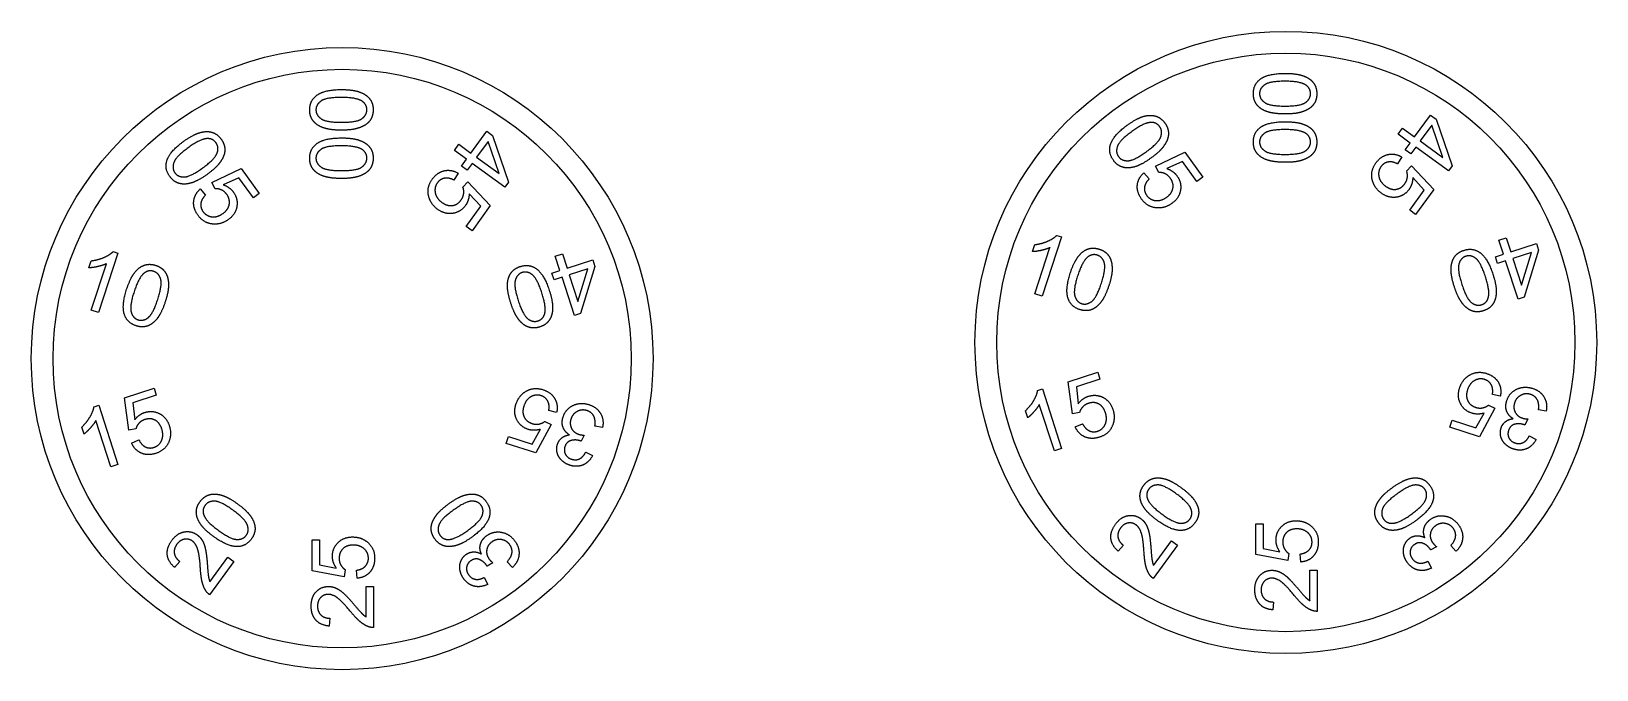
# Model space of a CAD drawing. Header units: millimetres. Extents: x -10 to 40.4, y -40.8 to 10.
# Drawn here: x -10 to 40.4, y -40.8 to -20.2 of the extents above; entities that cross this region are included whole.
import ezdxf

# ---------------------------------------------------------------- set-up
doc = ezdxf.new("R2010")
doc.units = ezdxf.units.MM
doc.header["$MEASUREMENT"] = 0

msp = doc.modelspace()

# ---------------------------------------------------------------- linework, layer by layer
for p, q in [((34.496, -23.63), (35.006, -22.928)), ((35.006, -22.928), (35.188, -23.061)), ((35.188, -23.061), (35.7, -24.561)), ((4.142, -24.151), (4.652, -23.449)), ((4.652, -23.449), (4.835, -23.581)), ((4.835, -23.581), (5.347, -25.082)), ((33.965, -23.548), (34.109, -23.349)), ((34.352, -23.829), (33.965, -23.548)), ((34.109, -23.349), (34.496, -23.63)), ((35.046, -23.256), (34.678, -23.763)), ((35.408, -24.293), (35.046, -23.256)), ((3.611, -24.068), (3.755, -23.87)), ((3.998, -24.35), (3.611, -24.068)), ((3.755, -23.87), (4.142, -24.151)), ((4.693, -23.777), (4.325, -24.283)), ((5.054, -24.813), (4.693, -23.777)), ((26.157, -24.572), (27.101, -24.125)), ((27.101, -24.125), (27.686, -24.93)), ((34.193, -24.048), (34.352, -23.829)), ((34.375, -24.18), (34.193, -24.048)), ((34.534, -23.961), (34.375, -24.18)), ((35.583, -24.723), (34.534, -23.961)), ((34.678, -23.763), (35.408, -24.293)), ((-4.197, -25.093), (-3.252, -24.646)), ((-3.252, -24.646), (-2.668, -25.45)), ((3.839, -24.568), (3.998, -24.35)), ((4.021, -24.7), (3.839, -24.568)), ((4.18, -24.482), (4.021, -24.7)), ((5.229, -25.244), (4.18, -24.482)), ((4.325, -24.283), (5.054, -24.813)), ((26.268, -24.776), (26.157, -24.572)), ((27.027, -24.422), (26.529, -24.651)), ((27.496, -25.068), (27.027, -24.422)), ((34.082, -24.277), (33.948, -24.499)), ((34.238, -24.729), (34.397, -24.56)), ((34.397, -24.56), (35.115, -25.321)), ((35.7, -24.561), (35.583, -24.723)), ((-4.086, -25.297), (-4.197, -25.093)), ((-3.327, -24.943), (-3.825, -25.171)), ((-2.858, -25.588), (-3.327, -24.943)), ((3.728, -24.798), (3.594, -25.019)), ((3.884, -25.25), (4.044, -25.081)), ((4.044, -25.081), (4.761, -25.841)), ((5.347, -25.082), (5.229, -25.244)), ((25.79, -24.785), (25.959, -24.981)), ((27.686, -24.93), (27.496, -25.068)), ((34.809, -25.342), (34.438, -24.939)), ((-4.564, -25.305), (-4.395, -25.501)), ((-2.668, -25.45), (-2.858, -25.588)), ((4.456, -25.862), (4.084, -25.459)), ((34.34, -25.987), (34.809, -25.342)), ((35.115, -25.321), (34.53, -26.125)), ((3.986, -26.508), (4.456, -25.862)), ((4.761, -25.841), (4.176, -26.646)), ((34.53, -26.125), (34.34, -25.987)), ((4.176, -26.646), (3.986, -26.508)), ((22.209, -27.32), (22.282, -27.094)), ((22.284, -28.679), (22.767, -27.19)), ((23.138, -26.845), (22.517, -28.754)), ((22.987, -26.796), (23.138, -26.845)), ((37.207, -26.948), (37.441, -26.872)), ((37.355, -27.403), (37.207, -26.948)), ((37.441, -26.872), (37.589, -27.327)), ((37.589, -27.327), (38.414, -27.059)), ((38.414, -27.059), (38.483, -27.273)), ((-8.145, -27.841), (-8.072, -27.615)), ((-7.216, -27.365), (-7.836, -29.275)), ((-7.366, -27.316), (-7.216, -27.365)), ((6.853, -27.468), (7.087, -27.392)), ((7.001, -27.924), (6.853, -27.468)), ((7.087, -27.392), (7.235, -27.848)), ((7.235, -27.848), (8.06, -27.58)), ((8.06, -27.58), (8.13, -27.794)), ((37.098, -27.486), (37.355, -27.403)), ((37.168, -27.701), (37.098, -27.486)), ((37.425, -27.617), (37.168, -27.701)), ((37.825, -28.85), (37.425, -27.617)), ((38.254, -27.348), (37.658, -27.541)), ((37.658, -27.541), (37.937, -28.399)), ((37.937, -28.399), (38.254, -27.348)), ((38.483, -27.273), (38.016, -28.788)), ((-8.07, -29.199), (-7.586, -27.711)), ((6.745, -28.007), (7.001, -27.924)), ((6.814, -28.221), (6.745, -28.007)), ((7.071, -28.138), (6.814, -28.221)), ((7.471, -29.37), (7.071, -28.138)), ((7.9, -27.868), (7.305, -28.062)), ((7.305, -28.062), (7.583, -28.919)), ((7.583, -28.919), (7.9, -27.868)), ((8.13, -27.794), (7.662, -29.308)), ((22.517, -28.754), (22.284, -28.679)), ((-7.836, -29.275), (-8.07, -29.199)), ((38.016, -28.788), (37.825, -28.85)), ((7.662, -29.308), (7.471, -29.37)), ((23.357, -31.5), (24.302, -31.193)), ((24.302, -31.193), (24.375, -31.416)), ((-6.997, -32.021), (-6.051, -31.713)), ((-6.051, -31.713), (-5.979, -31.936)), ((23.49, -32.537), (23.357, -31.5)), ((24.375, -31.416), (23.616, -31.662)), ((23.616, -31.662), (23.679, -32.207)), ((-6.864, -33.058), (-6.997, -32.021)), ((-5.979, -31.936), (-6.738, -32.183)), ((-6.738, -32.183), (-6.674, -32.728)), ((22.371, -31.783), (22.522, -31.734)), ((22.522, -31.734), (23.142, -33.644)), ((37.252, -31.967), (37, -31.908)), ((-7.983, -32.304), (-7.832, -32.255)), ((-7.832, -32.255), (-7.212, -34.165)), ((6.899, -32.487), (6.647, -32.428)), ((22.05, -32.665), (21.976, -32.439)), ((22.909, -33.72), (22.425, -32.232)), ((23.718, -32.494), (23.49, -32.537)), ((36.465, -32.987), (36.733, -32.51)), ((37.081, -32.354), (36.579, -33.271)), ((36.871, -32.254), (37.081, -32.354)), ((38.138, -32.699), (38.045, -32.896)), ((38.728, -32.45), (38.484, -32.406)), ((-8.304, -33.186), (-8.378, -32.96)), ((-7.445, -34.24), (-7.929, -32.752)), ((-6.635, -33.015), (-6.864, -33.058)), ((6.111, -33.508), (6.379, -33.03)), ((6.727, -32.875), (6.225, -33.792)), ((6.517, -32.775), (6.727, -32.875)), ((7.784, -33.22), (7.691, -33.416)), ((8.374, -32.971), (8.13, -32.926)), ((23.578, -32.951), (23.817, -32.851)), ((35.633, -32.964), (35.706, -32.741)), ((36.579, -33.271), (35.633, -32.964)), ((35.706, -32.741), (36.465, -32.987)), ((-6.775, -33.472), (-6.537, -33.371)), ((5.279, -33.485), (5.352, -33.261)), ((6.225, -33.792), (5.279, -33.485)), ((5.352, -33.261), (6.111, -33.508)), ((23.142, -33.644), (22.909, -33.72)), ((38.187, -33.24), (38.407, -33.358)), ((-7.212, -34.165), (-7.445, -34.24)), ((7.833, -33.761), (8.053, -33.878)), ((29.392, -37.06), (29.392, -36.066)), ((29.392, -36.066), (29.627, -36.066)), ((29.627, -36.066), (29.627, -36.864)), ((-0.962, -37.581), (-0.962, -36.586)), ((-0.962, -36.586), (-0.727, -36.586)), ((-0.727, -36.586), (-0.727, -37.384)), ((26.867, -36.756), (26.09, -37.826)), ((26.1, -37.411), (26.676, -36.618)), ((26.676, -36.618), (26.867, -36.756)), ((-4.254, -37.932), (-3.677, -37.138)), ((-3.677, -37.138), (-3.486, -37.277)), ((25.13, -36.759), (24.961, -36.948)), ((30.419, -37.254), (29.392, -37.06)), ((29.627, -36.864), (30.164, -36.971)), ((30.449, -37.023), (30.419, -37.254)), ((30.841, -37.297), (30.819, -37.04)), ((35.204, -36.804), (35.014, -36.909)), ((35.828, -36.95), (35.657, -36.77)), ((-5.224, -37.28), (-5.393, -37.469)), ((-3.486, -37.277), (-4.263, -38.347)), ((0.066, -37.774), (-0.962, -37.581)), ((-0.727, -37.384), (-0.189, -37.492)), ((0.096, -37.544), (0.066, -37.774)), ((0.487, -37.818), (0.465, -37.56)), ((4.85, -37.325), (4.66, -37.429)), ((5.474, -37.47), (5.303, -37.291)), ((31.129, -37.561), (31.365, -37.561)), ((31.129, -38.542), (31.129, -37.561)), ((31.365, -37.561), (31.365, -38.883)), ((34.926, -37.271), (35.035, -37.495)), ((0.775, -38.081), (1.011, -38.081)), ((0.775, -39.062), (0.775, -38.081)), ((1.011, -38.081), (1.011, -39.403)), ((4.572, -37.792), (4.681, -38.016)), ((29.961, -38.584), (29.935, -38.836)), ((-0.393, -39.105), (-0.419, -39.357))]:
    msp.add_line(p, q)
for centre, radius in [((30.354, -30.238), 10), ((0, -30.758), 10), ((30.354, -30.238), 9.299), ((0, -30.758), 9.299)]:
    msp.add_circle(centre, radius)
for points in [[(29.516, -21.787), (29.766, -21.59), (30.329, -21.59)], [(30.329, -21.59), (30.684, -21.59), (30.9, -21.663)], [(-0.838, -22.308), (-0.588, -22.11), (-0.025, -22.11)], [(-0.025, -22.11), (0.33, -22.11), (0.546, -22.183)], [(29.309, -22.242), (29.309, -21.953), (29.516, -21.787)], [(29.673, -21.957), (29.51, -22.073), (29.51, -22.242)], [(30.329, -21.842), (29.836, -21.842), (29.673, -21.957)], [(31.004, -21.969), (30.821, -21.842), (30.329, -21.842)], [(30.9, -21.663), (31.116, -21.736), (31.233, -21.88)], [(31.148, -22.239), (31.148, -22.07), (31.004, -21.969)], [(31.233, -21.88), (31.351, -22.023), (31.351, -22.242)], [(-1.045, -22.762), (-1.045, -22.473), (-0.838, -22.308)], [(-0.68, -22.478), (-0.843, -22.593), (-0.843, -22.762)], [(-0.025, -22.363), (-0.517, -22.363), (-0.68, -22.478)], [(0.651, -22.49), (0.468, -22.363), (-0.025, -22.363)], [(0.546, -22.183), (0.762, -22.256), (0.88, -22.4)], [(0.794, -22.76), (0.794, -22.591), (0.651, -22.49)], [(0.88, -22.4), (0.997, -22.544), (0.997, -22.762)], [(29.427, -22.605), (29.309, -22.461), (29.309, -22.242)], [(29.761, -22.822), (29.545, -22.749), (29.427, -22.605)], [(29.51, -22.242), (29.51, -22.411), (29.674, -22.526)], [(29.674, -22.526), (29.838, -22.641), (30.329, -22.641)], [(30.329, -22.641), (30.823, -22.641), (30.985, -22.526)], [(30.985, -22.526), (31.148, -22.411), (31.148, -22.239)], [(31.286, -22.524), (31.221, -22.646), (31.099, -22.725)], [(31.351, -22.242), (31.351, -22.403), (31.286, -22.524)], [(-0.927, -23.126), (-1.045, -22.982), (-1.045, -22.762)], [(-0.593, -23.342), (-0.809, -23.27), (-0.927, -23.126)], [(-0.843, -22.762), (-0.843, -22.932), (-0.68, -23.047)], [(-0.68, -23.047), (-0.516, -23.162), (-0.025, -23.162)], [(-0.025, -23.162), (0.469, -23.162), (0.631, -23.047)], [(0.631, -23.047), (0.794, -22.932), (0.794, -22.76)], [(0.932, -23.045), (0.867, -23.166), (0.745, -23.245)], [(0.997, -22.762), (0.997, -22.923), (0.932, -23.045)], [(25.251, -23.256), (25.538, -23.047), (25.755, -22.979)], [(25.755, -22.979), (25.973, -22.911), (26.153, -22.959)], [(26.153, -22.959), (26.332, -23.006), (26.461, -23.183)], [(29.516, -23.341), (29.766, -23.144), (30.329, -23.144)], [(30.329, -22.894), (29.977, -22.894), (29.761, -22.822)], [(30.802, -22.849), (30.626, -22.894), (30.329, -22.894)], [(30.329, -23.144), (30.684, -23.144), (30.9, -23.217)], [(31.099, -22.725), (30.977, -22.804), (30.802, -22.849)], [(-5.103, -23.776), (-4.816, -23.568), (-4.598, -23.5)], [(-4.598, -23.5), (-4.381, -23.432), (-4.201, -23.479)], [(-4.201, -23.479), (-4.021, -23.527), (-3.893, -23.703)], [(-0.838, -23.862), (-0.588, -23.664), (-0.025, -23.664)], [(-0.025, -23.415), (-0.377, -23.415), (-0.593, -23.342)], [(0.448, -23.369), (0.273, -23.415), (-0.025, -23.415)], [(-0.025, -23.664), (0.33, -23.664), (0.546, -23.737)], [(0.745, -23.245), (0.623, -23.324), (0.448, -23.369)], [(24.709, -23.894), (24.795, -23.587), (25.251, -23.256)], [(25.399, -23.46), (25.001, -23.749), (24.936, -23.939)], [(26.02, -23.166), (25.797, -23.171), (25.399, -23.46)], [(25.869, -24.107), (26.268, -23.816), (26.332, -23.628)], [(26.295, -23.3), (26.195, -23.163), (26.02, -23.166)], [(26.332, -23.628), (26.396, -23.439), (26.295, -23.3)], [(26.461, -23.183), (26.555, -23.313), (26.574, -23.449)], [(26.574, -23.449), (26.593, -23.586), (26.541, -23.721)], [(29.309, -23.796), (29.309, -23.506), (29.516, -23.341)], [(29.673, -23.511), (29.51, -23.626), (29.51, -23.796)], [(30.329, -23.396), (29.836, -23.396), (29.673, -23.511)], [(31.004, -23.523), (30.821, -23.396), (30.329, -23.396)], [(30.9, -23.217), (31.116, -23.29), (31.233, -23.433)], [(31.148, -23.793), (31.148, -23.624), (31.004, -23.523)], [(31.233, -23.433), (31.351, -23.577), (31.351, -23.796)], [(-5.645, -24.414), (-5.559, -24.108), (-5.103, -23.776)], [(-4.955, -23.981), (-5.353, -24.27), (-5.417, -24.459)], [(-4.334, -23.686), (-4.556, -23.691), (-4.955, -23.981)], [(-4.485, -24.627), (-4.085, -24.337), (-4.022, -24.148)], [(-4.059, -23.821), (-4.159, -23.684), (-4.334, -23.686)], [(-4.022, -24.148), (-3.958, -23.96), (-4.059, -23.821)], [(-3.893, -23.703), (-3.799, -23.834), (-3.78, -23.97)], [(-3.78, -23.97), (-3.761, -24.106), (-3.813, -24.242)], [(-1.045, -24.316), (-1.045, -24.027), (-0.838, -23.862)], [(-0.68, -24.032), (-0.843, -24.147), (-0.843, -24.316)], [(-0.025, -23.917), (-0.517, -23.917), (-0.68, -24.032)], [(0.651, -24.043), (0.468, -23.917), (-0.025, -23.917)], [(0.546, -23.737), (0.762, -23.81), (0.88, -23.954)], [(0.794, -24.314), (0.794, -24.144), (0.651, -24.043)], [(0.88, -23.954), (0.997, -24.098), (0.997, -24.316)], [(24.808, -24.383), (24.638, -24.149), (24.709, -23.894)], [(24.936, -23.939), (24.872, -24.128), (24.972, -24.265)], [(25.271, -24.398), (25.472, -24.395), (25.869, -24.107)], [(26.373, -23.997), (26.258, -24.136), (26.017, -24.311)], [(26.541, -23.721), (26.489, -23.857), (26.373, -23.997)], [(29.427, -24.159), (29.309, -24.015), (29.309, -23.796)], [(29.761, -24.375), (29.545, -24.303), (29.427, -24.159)], [(29.51, -23.796), (29.51, -23.965), (29.674, -24.08)], [(29.674, -24.08), (29.838, -24.195), (30.329, -24.195)], [(30.329, -24.195), (30.823, -24.195), (30.985, -24.08)], [(30.985, -24.08), (31.148, -23.965), (31.148, -23.793)], [(31.286, -24.078), (31.221, -24.199), (31.099, -24.279)], [(31.351, -23.796), (31.351, -23.957), (31.286, -24.078)], [(-5.545, -24.904), (-5.715, -24.67), (-5.645, -24.414)], [(-5.417, -24.459), (-5.481, -24.648), (-5.382, -24.785)], [(-5.082, -24.919), (-4.882, -24.916), (-4.485, -24.627)], [(-3.981, -24.517), (-4.096, -24.657), (-4.337, -24.832)], [(-3.813, -24.242), (-3.865, -24.378), (-3.981, -24.517)], [(-0.927, -24.68), (-1.045, -24.536), (-1.045, -24.316)], [(-0.843, -24.316), (-0.843, -24.485), (-0.68, -24.601)], [(-0.68, -24.601), (-0.516, -24.716), (-0.025, -24.716)], [(-0.025, -24.716), (0.469, -24.716), (0.631, -24.601)], [(0.631, -24.601), (0.794, -24.485), (0.794, -24.314)], [(0.932, -24.599), (0.867, -24.72), (0.745, -24.799)], [(0.997, -24.316), (0.997, -24.477), (0.932, -24.599)], [(25.118, -24.608), (24.937, -24.561), (24.808, -24.383)], [(24.972, -24.265), (25.071, -24.401), (25.271, -24.398)], [(25.515, -24.586), (25.298, -24.655), (25.118, -24.608)], [(26.017, -24.311), (25.732, -24.518), (25.515, -24.586)], [(26.529, -24.651), (26.736, -24.723), (26.853, -24.883)], [(30.329, -24.448), (29.977, -24.448), (29.761, -24.375)], [(30.802, -24.403), (30.626, -24.448), (30.329, -24.448)], [(31.099, -24.279), (30.977, -24.358), (30.802, -24.403)], [(33.141, -25.037), (33.057, -24.738), (33.253, -24.469)], [(33.253, -24.469), (33.413, -24.248), (33.638, -24.198)], [(33.416, -24.588), (33.312, -24.731), (33.348, -24.909)], [(33.641, -24.44), (33.503, -24.468), (33.416, -24.588)], [(33.638, -24.198), (33.863, -24.149), (34.082, -24.277)], [(33.948, -24.499), (33.779, -24.411), (33.641, -24.44)], [(-5.236, -25.129), (-5.416, -25.082), (-5.545, -24.904)], [(-5.382, -24.785), (-5.283, -24.922), (-5.082, -24.919)], [(-4.839, -25.107), (-5.056, -25.176), (-5.236, -25.129)], [(-4.337, -24.832), (-4.621, -25.038), (-4.839, -25.107)], [(-3.825, -25.171), (-3.617, -25.243), (-3.501, -25.403)], [(-0.593, -24.896), (-0.809, -24.824), (-0.927, -24.68)], [(-0.025, -24.968), (-0.377, -24.968), (-0.593, -24.896)], [(0.448, -24.923), (0.273, -24.968), (-0.025, -24.968)], [(0.745, -24.799), (0.623, -24.878), (0.448, -24.923)], [(2.787, -25.557), (2.703, -25.259), (2.899, -24.99)], [(2.899, -24.99), (3.06, -24.769), (3.285, -24.719)], [(3.062, -25.108), (2.958, -25.252), (2.994, -25.43)], [(3.287, -24.96), (3.149, -24.989), (3.062, -25.108)], [(3.285, -24.719), (3.51, -24.669), (3.728, -24.798)], [(3.594, -25.019), (3.425, -24.932), (3.287, -24.96)], [(25.578, -25.182), (25.6, -24.953), (25.79, -24.785)], [(25.959, -24.981), (25.824, -25.114), (25.808, -25.255)], [(26.469, -24.816), (26.369, -24.77), (26.268, -24.776)], [(26.639, -24.957), (26.569, -24.861), (26.469, -24.816)], [(26.722, -25.279), (26.751, -25.112), (26.639, -24.957)], [(26.853, -24.883), (27.007, -25.095), (26.966, -25.347)], [(33.427, -25.441), (33.208, -25.281), (33.141, -25.037)], [(33.348, -24.909), (33.384, -25.087), (33.563, -25.217)], [(33.9, -25.316), (34.068, -25.292), (34.18, -25.138)], [(34.18, -25.138), (34.25, -25.042), (34.263, -24.933)], [(34.263, -24.933), (34.275, -24.824), (34.238, -24.729)], [(34.438, -24.939), (34.433, -25.158), (34.317, -25.318)], [(-4.776, -25.703), (-4.754, -25.474), (-4.564, -25.305)], [(-4.395, -25.501), (-4.53, -25.635), (-4.546, -25.775)], [(-3.885, -25.336), (-3.984, -25.291), (-4.086, -25.297)], [(-3.715, -25.478), (-3.785, -25.382), (-3.885, -25.336)], [(-3.632, -25.799), (-3.603, -25.632), (-3.715, -25.478)], [(-3.501, -25.403), (-3.347, -25.615), (-3.388, -25.868)], [(3.074, -25.961), (2.854, -25.802), (2.787, -25.557)], [(2.994, -25.43), (3.03, -25.608), (3.209, -25.738)], [(3.547, -25.837), (3.714, -25.813), (3.826, -25.658)], [(3.826, -25.658), (3.896, -25.562), (3.909, -25.453)], [(3.909, -25.453), (3.921, -25.344), (3.884, -25.25)], [(4.084, -25.459), (4.08, -25.679), (3.963, -25.839)], [(25.716, -25.633), (25.556, -25.412), (25.578, -25.182)], [(26.221, -25.915), (25.912, -25.902), (25.716, -25.633)], [(25.808, -25.255), (25.793, -25.395), (25.879, -25.514)], [(25.879, -25.514), (25.984, -25.657), (26.164, -25.678)], [(26.164, -25.678), (26.344, -25.699), (26.523, -25.569)], [(26.523, -25.569), (26.693, -25.445), (26.722, -25.279)], [(26.966, -25.347), (26.925, -25.599), (26.694, -25.767)], [(33.911, -25.569), (33.658, -25.608), (33.427, -25.441)], [(33.563, -25.217), (33.733, -25.34), (33.9, -25.316)], [(34.317, -25.318), (34.163, -25.53), (33.911, -25.569)], [(-4.638, -26.153), (-4.798, -25.932), (-4.776, -25.703)], [(-4.132, -26.435), (-4.442, -26.423), (-4.638, -26.153)], [(-4.546, -25.775), (-4.561, -25.915), (-4.474, -26.035)], [(-4.474, -26.035), (-4.37, -26.178), (-4.19, -26.199)], [(-4.19, -26.199), (-4.009, -26.22), (-3.831, -26.09)], [(-3.831, -26.09), (-3.661, -25.966), (-3.632, -25.799)], [(-3.388, -25.868), (-3.429, -26.12), (-3.66, -26.288)], [(3.557, -26.09), (3.304, -26.129), (3.074, -25.961)], [(3.209, -25.738), (3.379, -25.861), (3.547, -25.837)], [(3.963, -25.839), (3.809, -26.051), (3.557, -26.09)], [(26.694, -25.767), (26.474, -25.927), (26.221, -25.915)], [(-3.66, -26.288), (-3.879, -26.447), (-4.132, -26.435)], [(22.282, -27.094), (22.508, -27.066), (22.697, -26.983)], [(22.767, -27.19), (22.657, -27.243), (22.494, -27.279)], [(22.697, -26.983), (22.886, -26.899), (22.987, -26.796)], [(-8.072, -27.615), (-7.846, -27.587), (-7.657, -27.503)], [(-7.657, -27.503), (-7.467, -27.42), (-7.366, -27.316)], [(22.494, -27.279), (22.331, -27.315), (22.209, -27.32)], [(23.42, -28.011), (23.53, -27.673), (23.666, -27.49)], [(23.99, -27.486), (23.812, -27.62), (23.66, -28.089)], [(23.666, -27.49), (23.802, -27.307), (23.975, -27.24)], [(23.975, -27.24), (24.149, -27.173), (24.356, -27.24)], [(24.291, -27.433), (24.13, -27.381), (23.99, -27.486)], [(24.514, -27.676), (24.454, -27.486), (24.291, -27.433)], [(24.356, -27.24), (24.509, -27.29), (24.605, -27.389)], [(24.421, -28.336), (24.573, -27.866), (24.514, -27.676)], [(24.605, -27.389), (24.7, -27.488), (24.738, -27.629)], [(24.738, -27.629), (24.775, -27.77), (24.764, -27.95)], [(35.669, -27.887), (35.671, -27.659), (35.772, -27.502)], [(35.772, -27.502), (35.872, -27.346), (36.081, -27.278)], [(36.143, -27.47), (35.982, -27.522), (35.923, -27.713)], [(36.081, -27.278), (36.356, -27.188), (36.577, -27.335)], [(36.464, -27.537), (36.304, -27.417), (36.143, -27.47)], [(36.776, -28.125), (36.624, -27.656), (36.464, -27.537)], [(36.577, -27.335), (36.842, -27.511), (37.016, -28.047)], [(-7.86, -27.8), (-8.023, -27.836), (-8.145, -27.841)], [(-7.586, -27.711), (-7.697, -27.764), (-7.86, -27.8)], [(-6.934, -28.531), (-6.824, -28.194), (-6.688, -28.011)], [(-6.364, -28.006), (-6.541, -28.141), (-6.693, -28.609)], [(-6.688, -28.011), (-6.551, -27.828), (-6.378, -27.761)], [(-6.378, -27.761), (-6.205, -27.694), (-5.998, -27.761)], [(-6.063, -27.954), (-6.224, -27.901), (-6.364, -28.006)], [(-5.84, -28.197), (-5.899, -28.007), (-6.063, -27.954)], [(-5.998, -27.761), (-5.844, -27.811), (-5.749, -27.91)], [(-5.933, -28.856), (-5.781, -28.387), (-5.84, -28.197)], [(-5.749, -27.91), (-5.654, -28.009), (-5.616, -28.15)], [(-5.616, -28.15), (-5.578, -28.29), (-5.59, -28.471)], [(5.315, -28.408), (5.317, -28.18), (5.418, -28.023)], [(5.418, -28.023), (5.518, -27.866), (5.727, -27.798)], [(5.789, -27.99), (5.629, -28.043), (5.57, -28.234)], [(5.727, -27.798), (6.002, -27.709), (6.223, -27.855)], [(6.11, -28.058), (5.95, -27.938), (5.789, -27.99)], [(6.423, -28.645), (6.27, -28.177), (6.11, -28.058)], [(6.223, -27.855), (6.488, -28.031), (6.663, -28.567)], [(23.357, -28.845), (23.246, -28.547), (23.42, -28.011)], [(23.66, -28.089), (23.508, -28.557), (23.567, -28.748)], [(24.764, -27.95), (24.753, -28.131), (24.661, -28.414)], [(35.776, -28.45), (35.667, -28.115), (35.669, -27.887)], [(35.923, -27.713), (35.864, -27.905), (36.016, -28.372)], [(36.864, -28.806), (36.929, -28.593), (36.776, -28.125)], [(37.016, -28.047), (37.126, -28.384), (37.123, -28.612)], [(-6.997, -29.366), (-7.108, -29.067), (-6.934, -28.531)], [(-6.693, -28.609), (-6.846, -29.078), (-6.786, -29.268)], [(-5.59, -28.471), (-5.601, -28.652), (-5.693, -28.934)], [(5.422, -28.97), (5.313, -28.636), (5.315, -28.408)], [(5.57, -28.234), (5.51, -28.425), (5.662, -28.892)], [(6.511, -29.327), (6.575, -29.114), (6.423, -28.645)], [(6.663, -28.567), (6.772, -28.905), (6.77, -29.133)], [(24.109, -28.923), (24.269, -28.803), (24.421, -28.336)], [(24.661, -28.414), (24.552, -28.749), (24.416, -28.932)], [(35.965, -28.885), (35.868, -28.733), (35.776, -28.45)], [(36.016, -28.372), (36.169, -28.841), (36.328, -28.96)], [(37.123, -28.612), (37.121, -28.84), (37.02, -28.997)], [(-6.245, -29.444), (-6.085, -29.324), (-5.933, -28.856)], [(-5.693, -28.934), (-5.802, -29.269), (-5.937, -29.452)], [(5.611, -29.406), (5.514, -29.253), (5.422, -28.97)], [(5.662, -28.892), (5.815, -29.362), (5.975, -29.481)], [(6.77, -29.133), (6.767, -29.361), (6.666, -29.517)], [(23.725, -29.183), (23.45, -29.093), (23.357, -28.845)], [(23.567, -28.748), (23.627, -28.938), (23.787, -28.991)], [(24.107, -29.183), (23.934, -29.251), (23.725, -29.183)], [(23.787, -28.991), (23.948, -29.043), (24.109, -28.923)], [(24.416, -28.932), (24.281, -29.115), (24.107, -29.183)], [(36.175, -29.13), (36.062, -29.038), (35.965, -28.885)], [(36.423, -29.246), (36.288, -29.222), (36.175, -29.13)], [(36.328, -28.96), (36.488, -29.079), (36.652, -29.026)], [(36.652, -29.026), (36.813, -28.974), (36.864, -28.806)], [(37.02, -28.997), (36.92, -29.153), (36.712, -29.22)], [(-6.629, -29.703), (-6.904, -29.614), (-6.997, -29.366)], [(-6.786, -29.268), (-6.727, -29.459), (-6.566, -29.511)], [(-6.246, -29.704), (-6.42, -29.771), (-6.629, -29.703)], [(-6.566, -29.511), (-6.405, -29.564), (-6.245, -29.444)], [(-5.937, -29.452), (-6.073, -29.636), (-6.246, -29.704)], [(5.821, -29.651), (5.708, -29.559), (5.611, -29.406)], [(6.07, -29.766), (5.934, -29.742), (5.821, -29.651)], [(5.975, -29.481), (6.134, -29.6), (6.298, -29.546)], [(6.298, -29.546), (6.459, -29.494), (6.511, -29.327)], [(6.666, -29.517), (6.566, -29.673), (6.358, -29.741)], [(36.712, -29.22), (36.559, -29.27), (36.423, -29.246)], [(6.358, -29.741), (6.205, -29.79), (6.07, -29.766)], [(36.239, -31.306), (36.497, -31.135), (36.814, -31.237)], [(5.885, -31.827), (6.143, -31.655), (6.46, -31.758)], [(35.971, -32.203), (35.856, -31.975), (35.944, -31.704)], [(35.944, -31.704), (36.028, -31.445), (36.239, -31.306)], [(36.425, -31.464), (36.266, -31.553), (36.198, -31.763)], [(36.751, -31.43), (36.583, -31.375), (36.425, -31.464)], [(36.961, -31.597), (36.891, -31.475), (36.751, -31.43)], [(36.814, -31.237), (37.073, -31.322), (37.19, -31.52)], [(37, -31.908), (37.031, -31.72), (36.961, -31.597)], [(37.19, -31.52), (37.307, -31.719), (37.252, -31.967)], [(37.782, -31.742), (38.02, -31.628), (38.297, -31.718)], [(38.297, -31.718), (38.548, -31.799), (38.665, -32.002)], [(5.617, -32.724), (5.502, -32.495), (5.59, -32.224)], [(5.59, -32.224), (5.674, -31.966), (5.885, -31.827)], [(6.071, -31.985), (5.913, -32.074), (5.844, -32.284)], [(6.398, -31.95), (6.229, -31.895), (6.071, -31.985)], [(6.608, -32.118), (6.538, -31.996), (6.398, -31.95)], [(6.46, -31.758), (6.719, -31.842), (6.836, -32.041)], [(6.647, -32.428), (6.678, -32.241), (6.608, -32.118)], [(6.836, -32.041), (6.953, -32.24), (6.899, -32.487)], [(7.428, -32.263), (7.666, -32.148), (7.943, -32.239)], [(21.976, -32.439), (22.142, -32.283), (22.246, -32.105)], [(22.246, -32.105), (22.35, -31.926), (22.371, -31.783)], [(23.679, -32.207), (23.812, -32.032), (24, -31.971)], [(24.005, -32.197), (23.892, -32.234), (23.818, -32.315)], [(24, -31.971), (24.249, -31.89), (24.477, -32.007)], [(24.336, -32.217), (24.186, -32.138), (24.005, -32.197)], [(24.551, -32.496), (24.486, -32.296), (24.336, -32.217)], [(24.477, -32.007), (24.704, -32.124), (24.792, -32.395)], [(36.335, -32.512), (36.086, -32.431), (35.971, -32.203)], [(36.198, -31.763), (36.133, -31.963), (36.208, -32.115)], [(36.208, -32.115), (36.283, -32.267), (36.464, -32.326)], [(37.456, -32.443), (37.403, -32.29), (37.463, -32.105)], [(37.463, -32.105), (37.544, -31.856), (37.782, -31.742)], [(37.712, -32.181), (37.66, -32.342), (37.731, -32.48)], [(37.918, -31.935), (37.767, -32.012), (37.712, -32.181)], [(38.233, -31.911), (38.068, -31.857), (37.918, -31.935)], [(38.44, -32.075), (38.372, -31.956), (38.233, -31.911)], [(38.484, -32.406), (38.508, -32.194), (38.44, -32.075)], [(38.665, -32.002), (38.781, -32.205), (38.728, -32.45)], [(-8.378, -32.96), (-8.212, -32.804), (-8.108, -32.625)], [(-8.108, -32.625), (-8.004, -32.447), (-7.983, -32.304)], [(-6.674, -32.728), (-6.542, -32.553), (-6.354, -32.491)], [(-6.349, -32.718), (-6.462, -32.755), (-6.536, -32.835)], [(-6.354, -32.491), (-6.105, -32.411), (-5.877, -32.527)], [(-6.018, -32.738), (-6.167, -32.659), (-6.349, -32.718)], [(-5.877, -32.527), (-5.65, -32.644), (-5.562, -32.916)], [(5.981, -33.033), (5.732, -32.952), (5.617, -32.724)], [(5.844, -32.284), (5.78, -32.484), (5.854, -32.636)], [(5.854, -32.636), (5.929, -32.788), (6.111, -32.847)], [(7.103, -32.963), (7.049, -32.81), (7.109, -32.626)], [(7.109, -32.626), (7.19, -32.377), (7.428, -32.263)], [(7.358, -32.701), (7.306, -32.862), (7.377, -33.001)], [(7.564, -32.455), (7.413, -32.533), (7.358, -32.701)], [(7.879, -32.432), (7.715, -32.378), (7.564, -32.455)], [(8.086, -32.596), (8.018, -32.477), (7.879, -32.432)], [(7.943, -32.239), (8.194, -32.32), (8.311, -32.523)], [(8.13, -32.926), (8.155, -32.715), (8.086, -32.596)], [(8.311, -32.523), (8.428, -32.726), (8.374, -32.971)], [(22.256, -32.464), (22.145, -32.589), (22.05, -32.665)], [(22.425, -32.232), (22.367, -32.339), (22.256, -32.464)], [(23.818, -32.315), (23.744, -32.396), (23.718, -32.494)], [(24.544, -32.871), (24.619, -32.706), (24.551, -32.496)], [(24.792, -32.395), (24.876, -32.653), (24.786, -32.89)], [(36.733, -32.51), (36.523, -32.573), (36.335, -32.512)], [(36.464, -32.326), (36.577, -32.363), (36.685, -32.341)], [(36.685, -32.341), (36.792, -32.319), (36.871, -32.254)], [(37.418, -32.786), (37.517, -32.707), (37.666, -32.689)], [(37.666, -32.689), (37.51, -32.596), (37.456, -32.443)], [(37.731, -32.48), (37.802, -32.619), (37.964, -32.671)], [(37.964, -32.671), (38.031, -32.693), (38.138, -32.699)], [(-8.098, -32.985), (-8.208, -33.11), (-8.304, -33.186)], [(-7.929, -32.752), (-7.987, -32.86), (-8.098, -32.985)], [(-6.536, -32.835), (-6.61, -32.916), (-6.635, -33.015)], [(-5.803, -33.017), (-5.868, -32.817), (-6.018, -32.738)], [(-5.81, -33.392), (-5.735, -33.227), (-5.803, -33.017)], [(-5.562, -32.916), (-5.478, -33.174), (-5.567, -33.411)], [(6.379, -33.03), (6.169, -33.094), (5.981, -33.033)], [(6.111, -32.847), (6.223, -32.883), (6.331, -32.862)], [(6.331, -32.862), (6.438, -32.84), (6.517, -32.775)], [(7.064, -33.307), (7.163, -33.227), (7.312, -33.21)], [(7.312, -33.21), (7.156, -33.116), (7.103, -32.963)], [(7.377, -33.001), (7.449, -33.139), (7.611, -33.192)], [(7.611, -33.192), (7.677, -33.214), (7.784, -33.22)], [(23.891, -33.276), (23.68, -33.184), (23.578, -32.951)], [(23.817, -32.851), (23.902, -33.021), (24.031, -33.079)], [(24.031, -33.079), (24.159, -33.137), (24.3, -33.091)], [(24.3, -33.091), (24.468, -33.037), (24.544, -32.871)], [(24.786, -32.89), (24.679, -33.181), (24.362, -33.283)], [(37.268, -33.257), (37.237, -33.119), (37.279, -32.989)], [(37.279, -32.989), (37.319, -32.866), (37.418, -32.786)], [(37.517, -33.073), (37.475, -33.201), (37.535, -33.314)], [(37.714, -32.871), (37.57, -32.91), (37.517, -33.073)], [(38.008, -32.881), (37.859, -32.832), (37.714, -32.871)], [(38.045, -32.896), (38.023, -32.885), (38.008, -32.881)], [(-6.463, -33.796), (-6.674, -33.704), (-6.775, -33.472)], [(-6.537, -33.371), (-6.451, -33.542), (-6.323, -33.6)], [(-6.323, -33.6), (-6.194, -33.658), (-6.054, -33.612)], [(-6.054, -33.612), (-5.885, -33.557), (-5.81, -33.392)], [(-5.567, -33.411), (-5.675, -33.701), (-5.992, -33.804)], [(6.915, -33.778), (6.883, -33.64), (6.925, -33.51)], [(6.925, -33.51), (6.965, -33.387), (7.064, -33.307)], [(7.163, -33.593), (7.122, -33.722), (7.181, -33.834)], [(7.361, -33.392), (7.216, -33.431), (7.163, -33.593)], [(7.655, -33.401), (7.505, -33.353), (7.361, -33.392)], [(7.691, -33.416), (7.669, -33.406), (7.655, -33.401)], [(24.362, -33.283), (24.103, -33.368), (23.891, -33.276)], [(37.41, -33.505), (37.3, -33.395), (37.268, -33.257)], [(37.675, -33.665), (37.519, -33.614), (37.41, -33.505)], [(37.535, -33.314), (37.594, -33.426), (37.732, -33.471)], [(38.094, -33.658), (37.901, -33.738), (37.675, -33.665)], [(37.732, -33.471), (37.868, -33.515), (37.987, -33.459)], [(37.987, -33.459), (38.105, -33.403), (38.187, -33.24)], [(38.407, -33.358), (38.288, -33.578), (38.094, -33.658)], [(-5.992, -33.804), (-6.251, -33.888), (-6.463, -33.796)], [(7.056, -34.025), (6.947, -33.916), (6.915, -33.778)], [(7.321, -34.185), (7.165, -34.135), (7.056, -34.025)], [(7.181, -33.834), (7.241, -33.947), (7.378, -33.992)], [(7.74, -34.179), (7.547, -34.259), (7.321, -34.185)], [(7.378, -33.992), (7.514, -34.036), (7.633, -33.98)], [(7.633, -33.98), (7.752, -33.924), (7.833, -33.761)], [(8.053, -33.878), (7.934, -34.099), (7.74, -34.179)], [(25.781, -34.835), (25.875, -34.705), (25.999, -34.645)], [(25.999, -34.645), (26.123, -34.585), (26.268, -34.593)], [(26.268, -34.593), (26.414, -34.6), (26.582, -34.667)], [(26.582, -34.667), (26.75, -34.734), (26.991, -34.909)], [(33.778, -34.908), (34.062, -34.701), (34.28, -34.633)], [(34.28, -34.633), (34.497, -34.564), (34.677, -34.611)], [(34.677, -34.611), (34.858, -34.658), (34.987, -34.836)], [(-4.573, -35.356), (-4.478, -35.226), (-4.355, -35.166)], [(-4.355, -35.166), (-4.231, -35.106), (-4.086, -35.113)], [(-4.086, -35.113), (-3.94, -35.121), (-3.772, -35.188)], [(-3.772, -35.188), (-3.604, -35.254), (-3.363, -35.429)], [(3.424, -35.429), (3.709, -35.222), (3.926, -35.153)], [(3.926, -35.153), (4.144, -35.085), (4.324, -35.132)], [(4.324, -35.132), (4.504, -35.179), (4.633, -35.357)], [(25.663, -35.197), (25.652, -35.012), (25.781, -34.835)], [(25.805, -35.569), (25.673, -35.383), (25.663, -35.197)], [(25.944, -34.957), (25.844, -35.094), (25.901, -35.26)], [(26.244, -34.82), (26.045, -34.818), (25.944, -34.957)], [(26.842, -35.113), (26.443, -34.822), (26.244, -34.82)], [(27.304, -35.591), (27.24, -35.401), (26.842, -35.113)], [(26.991, -34.909), (27.275, -35.115), (27.408, -35.301)], [(33.254, -35.498), (33.306, -35.362), (33.422, -35.222)], [(33.422, -35.222), (33.537, -35.083), (33.778, -34.908)], [(33.926, -35.112), (33.527, -35.403), (33.463, -35.591)], [(34.524, -34.821), (34.323, -34.824), (33.926, -35.112)], [(34.823, -34.955), (34.724, -34.818), (34.524, -34.821)], [(34.859, -35.281), (34.923, -35.091), (34.823, -34.955)], [(34.987, -34.836), (35.157, -35.07), (35.086, -35.325)], [(-4.691, -35.718), (-4.701, -35.533), (-4.573, -35.356)], [(-4.549, -36.09), (-4.681, -35.904), (-4.691, -35.718)], [(-4.41, -35.478), (-4.51, -35.615), (-4.453, -35.781)], [(-4.11, -35.341), (-4.309, -35.339), (-4.41, -35.478)], [(-3.511, -35.633), (-3.911, -35.343), (-4.11, -35.341)], [(-3.049, -36.112), (-3.114, -35.922), (-3.511, -35.633)], [(-3.363, -35.429), (-3.078, -35.636), (-2.946, -35.822)], [(2.9, -36.018), (2.953, -35.882), (3.068, -35.743)], [(3.068, -35.743), (3.183, -35.604), (3.424, -35.429)], [(3.572, -35.633), (3.173, -35.923), (3.109, -36.112)], [(4.17, -35.341), (3.97, -35.344), (3.572, -35.633)], [(4.47, -35.475), (4.37, -35.338), (4.17, -35.341)], [(4.505, -35.801), (4.569, -35.612), (4.47, -35.475)], [(4.633, -35.357), (4.803, -35.591), (4.732, -35.846)], [(26.224, -35.964), (25.937, -35.755), (25.805, -35.569)], [(25.901, -35.26), (25.974, -35.47), (26.372, -35.759)], [(27.27, -35.917), (27.369, -35.78), (27.304, -35.591)], [(27.408, -35.301), (27.54, -35.487), (27.551, -35.672)], [(27.551, -35.672), (27.562, -35.858), (27.433, -36.036)], [(33.221, -35.77), (33.202, -35.633), (33.254, -35.498)], [(33.463, -35.591), (33.399, -35.78), (33.5, -35.919)], [(34.396, -35.759), (34.794, -35.47), (34.859, -35.281)], [(35.086, -35.325), (35, -35.632), (34.544, -35.963)], [(-4.13, -36.484), (-4.417, -36.276), (-4.549, -36.09)], [(-4.453, -35.781), (-4.38, -35.991), (-3.981, -36.28)], [(-3.084, -36.438), (-2.985, -36.301), (-3.049, -36.112)], [(-2.946, -35.822), (-2.813, -36.007), (-2.803, -36.193)], [(-2.803, -36.193), (-2.792, -36.379), (-2.921, -36.557)], [(2.867, -36.29), (2.848, -36.154), (2.9, -36.018)], [(3.109, -36.112), (3.046, -36.301), (3.147, -36.44)], [(4.042, -36.28), (4.441, -35.99), (4.505, -35.801)], [(4.732, -35.846), (4.646, -36.153), (4.191, -36.484)], [(24.727, -36.537), (24.707, -36.313), (24.875, -36.083)], [(24.875, -36.083), (25.044, -35.85), (25.272, -35.808)], [(25.036, -36.207), (24.932, -36.35), (24.955, -36.499)], [(25.277, -36.045), (25.134, -36.071), (25.036, -36.207)], [(25.272, -35.808), (25.499, -35.766), (25.69, -35.905)], [(25.537, -36.106), (25.419, -36.02), (25.277, -36.045)], [(25.709, -36.372), (25.65, -36.187), (25.537, -36.106)], [(25.69, -35.905), (25.787, -35.975), (25.852, -36.083)], [(25.852, -36.083), (25.917, -36.191), (25.954, -36.359)], [(26.998, -36.282), (26.68, -36.295), (26.224, -35.964)], [(26.372, -35.759), (26.771, -36.049), (26.971, -36.052)], [(26.971, -36.052), (27.17, -36.054), (27.27, -35.917)], [(27.433, -36.036), (27.263, -36.27), (26.998, -36.282)], [(30.039, -36.593), (30.039, -36.332), (30.22, -36.151)], [(30.22, -36.151), (30.402, -35.971), (30.687, -35.971)], [(30.709, -36.232), (30.499, -36.232), (30.377, -36.35)], [(30.687, -35.971), (30.958, -35.971), (31.156, -36.13)], [(31.063, -36.355), (30.93, -36.232), (30.709, -36.232)], [(31.156, -36.13), (31.399, -36.322), (31.399, -36.655)], [(33.334, -36.036), (33.24, -35.906), (33.221, -35.77)], [(33.642, -36.26), (33.463, -36.213), (33.334, -36.036)], [(33.5, -35.919), (33.6, -36.056), (33.775, -36.053)], [(34.04, -36.24), (33.822, -36.308), (33.642, -36.26)], [(33.775, -36.053), (33.998, -36.049), (34.396, -35.759)], [(34.544, -35.963), (34.257, -36.172), (34.04, -36.24)], [(34.828, -36.519), (34.757, -36.352), (34.804, -36.196)], [(34.804, -36.196), (34.85, -36.041), (35.007, -35.927)], [(35.165, -36.135), (35.028, -36.234), (35.004, -36.388)], [(35.007, -35.927), (35.219, -35.773), (35.479, -35.821)], [(35.476, -36.057), (35.308, -36.031), (35.165, -36.135)], [(35.745, -36.223), (35.643, -36.083), (35.476, -36.057)], [(35.479, -35.821), (35.738, -35.868), (35.91, -36.104)], [(35.816, -36.477), (35.83, -36.341), (35.745, -36.223)], [(35.91, -36.104), (36.065, -36.317), (36.04, -36.55)], [(-5.626, -37.058), (-5.647, -36.834), (-5.479, -36.603)], [(-5.479, -36.603), (-5.31, -36.37), (-5.082, -36.329)], [(-5.318, -36.727), (-5.422, -36.871), (-5.399, -37.019)], [(-5.077, -36.566), (-5.219, -36.591), (-5.318, -36.727)], [(-5.082, -36.329), (-4.854, -36.287), (-4.664, -36.425)], [(-4.816, -36.626), (-4.934, -36.54), (-5.077, -36.566)], [(-4.645, -36.893), (-4.704, -36.708), (-4.816, -36.626)], [(-4.664, -36.425), (-4.566, -36.496), (-4.501, -36.604)], [(-4.501, -36.604), (-4.436, -36.712), (-4.4, -36.879)], [(-3.356, -36.802), (-3.674, -36.815), (-4.13, -36.484)], [(-3.981, -36.28), (-3.583, -36.57), (-3.383, -36.572)], [(-3.383, -36.572), (-3.184, -36.575), (-3.084, -36.438)], [(-2.921, -36.557), (-3.091, -36.791), (-3.356, -36.802)], [(-0.315, -37.114), (-0.315, -36.852), (-0.133, -36.672)], [(-0.133, -36.672), (0.048, -36.492), (0.333, -36.492)], [(0.355, -36.753), (0.145, -36.753), (0.023, -36.871)], [(0.333, -36.492), (0.605, -36.492), (0.802, -36.65)], [(0.71, -36.875), (0.576, -36.753), (0.355, -36.753)], [(0.802, -36.65), (1.045, -36.843), (1.045, -37.176)], [(2.981, -36.557), (2.886, -36.427), (2.867, -36.29)], [(3.288, -36.781), (3.109, -36.734), (2.981, -36.557)], [(3.147, -36.44), (3.246, -36.577), (3.421, -36.574)], [(3.421, -36.574), (3.644, -36.569), (4.042, -36.28)], [(4.191, -36.484), (3.904, -36.692), (3.686, -36.76)], [(4.475, -37.04), (4.404, -36.872), (4.45, -36.717)], [(4.45, -36.717), (4.497, -36.562), (4.653, -36.448)], [(4.811, -36.655), (4.674, -36.755), (4.65, -36.909)], [(4.653, -36.448), (4.865, -36.294), (5.125, -36.341)], [(5.122, -36.577), (4.954, -36.551), (4.811, -36.655)], [(5.391, -36.743), (5.289, -36.603), (5.122, -36.577)], [(5.125, -36.341), (5.385, -36.389), (5.556, -36.625)], [(5.462, -36.998), (5.477, -36.861), (5.391, -36.743)], [(5.556, -36.625), (5.711, -36.838), (5.686, -37.071)], [(24.961, -36.948), (24.748, -36.761), (24.727, -36.537)], [(24.955, -36.499), (24.979, -36.647), (25.13, -36.759)], [(25.793, -36.977), (25.768, -36.556), (25.709, -36.372)], [(25.954, -36.359), (25.991, -36.526), (26.016, -36.872)], [(30.164, -36.971), (30.039, -36.791), (30.039, -36.593)], [(30.377, -36.35), (30.256, -36.468), (30.256, -36.659)], [(30.256, -36.659), (30.256, -36.778), (30.31, -36.873)], [(31.197, -36.655), (31.197, -36.478), (31.063, -36.355)], [(31.102, -36.907), (31.197, -36.802), (31.197, -36.655)], [(31.399, -36.655), (31.399, -36.928), (31.246, -37.1)], [(34.142, -37.028), (34.118, -36.875), (34.173, -36.745)], [(34.173, -36.745), (34.228, -36.614), (34.339, -36.534)], [(34.339, -36.534), (34.444, -36.458), (34.57, -36.452)], [(34.483, -36.742), (34.373, -36.821), (34.355, -36.947)], [(34.761, -36.695), (34.621, -36.641), (34.483, -36.742)], [(34.57, -36.452), (34.697, -36.446), (34.828, -36.519)], [(34.993, -36.875), (34.901, -36.748), (34.761, -36.695)], [(35.004, -36.388), (34.98, -36.542), (35.08, -36.68)], [(35.08, -36.68), (35.121, -36.736), (35.204, -36.804)], [(35.657, -36.77), (35.801, -36.614), (35.816, -36.477)], [(36.04, -36.55), (36.015, -36.783), (35.828, -36.95)], [(-5.393, -37.469), (-5.606, -37.282), (-5.626, -37.058)], [(-5.399, -37.019), (-5.375, -37.168), (-5.224, -37.28)], [(-4.561, -37.498), (-4.586, -37.077), (-4.645, -36.893)], [(-4.4, -36.879), (-4.363, -37.047), (-4.337, -37.392)], [(-0.189, -37.492), (-0.315, -37.312), (-0.315, -37.114)], [(0.023, -36.871), (-0.098, -36.989), (-0.098, -37.18)], [(-0.098, -37.18), (-0.098, -37.298), (-0.044, -37.394)], [(0.843, -37.176), (0.843, -36.998), (0.71, -36.875)], [(0.749, -37.427), (0.843, -37.323), (0.843, -37.176)], [(1.045, -37.176), (1.045, -37.448), (0.892, -37.621)], [(3.686, -36.76), (3.468, -36.828), (3.288, -36.781)], [(3.819, -37.266), (3.875, -37.135), (3.985, -37.055)], [(3.985, -37.055), (4.09, -36.979), (4.217, -36.972)], [(4.407, -37.216), (4.267, -37.162), (4.129, -37.262)], [(4.217, -36.972), (4.344, -36.966), (4.475, -37.04)], [(4.639, -37.396), (4.547, -37.269), (4.407, -37.216)], [(4.65, -36.909), (4.626, -37.063), (4.727, -37.201)], [(4.727, -37.201), (4.767, -37.257), (4.85, -37.325)], [(5.303, -37.291), (5.447, -37.134), (5.462, -36.998)], [(5.686, -37.071), (5.662, -37.304), (5.474, -37.47)], [(25.849, -37.415), (25.808, -37.248), (25.793, -36.977)], [(26.016, -36.872), (26.036, -37.16), (26.053, -37.249)], [(26.053, -37.249), (26.07, -37.339), (26.1, -37.411)], [(30.31, -36.873), (30.364, -36.969), (30.449, -37.023)], [(30.819, -37.04), (31.007, -37.011), (31.102, -36.907)], [(31.246, -37.1), (31.093, -37.273), (30.841, -37.297)], [(34.262, -37.313), (34.166, -37.181), (34.142, -37.028)], [(34.355, -36.947), (34.337, -37.073), (34.422, -37.19)], [(34.422, -37.19), (34.506, -37.306), (34.635, -37.33)], [(35.014, -36.909), (35.002, -36.887), (34.993, -36.875)], [(-4.505, -37.936), (-4.545, -37.769), (-4.561, -37.498)], [(-4.337, -37.392), (-4.317, -37.68), (-4.301, -37.77)], [(-0.044, -37.394), (0.01, -37.489), (0.096, -37.544)], [(0.465, -37.56), (0.654, -37.532), (0.749, -37.427)], [(0.892, -37.621), (0.74, -37.794), (0.487, -37.818)], [(3.788, -37.549), (3.764, -37.396), (3.819, -37.266)], [(3.908, -37.834), (3.812, -37.701), (3.788, -37.549)], [(4.002, -37.468), (3.984, -37.594), (4.069, -37.711)], [(4.129, -37.262), (4.02, -37.342), (4.002, -37.468)], [(4.069, -37.711), (4.153, -37.827), (4.282, -37.851)], [(4.66, -37.429), (4.648, -37.408), (4.639, -37.396)], [(25.969, -37.703), (25.89, -37.582), (25.849, -37.415)], [(26.09, -37.826), (26.017, -37.776), (25.969, -37.703)], [(29.357, -38.187), (29.357, -37.899), (29.516, -37.731)], [(29.516, -37.731), (29.676, -37.563), (29.912, -37.563)], [(29.912, -37.563), (30.032, -37.563), (30.148, -37.613)], [(30.148, -37.613), (30.264, -37.662), (30.392, -37.776)], [(34.605, -37.555), (34.402, -37.505), (34.262, -37.313)], [(35.035, -37.495), (34.809, -37.604), (34.605, -37.555)], [(34.635, -37.33), (34.764, -37.355), (34.926, -37.271)], [(-4.385, -38.223), (-4.464, -38.103), (-4.505, -37.936)], [(-4.263, -38.347), (-4.337, -38.297), (-4.385, -38.223)], [(-4.301, -37.77), (-4.284, -37.86), (-4.254, -37.932)], [(-0.997, -38.708), (-0.997, -38.42), (-0.837, -38.252)], [(-0.837, -38.252), (-0.678, -38.084), (-0.442, -38.084)], [(-0.442, -38.084), (-0.322, -38.084), (-0.206, -38.133)], [(-0.206, -38.133), (-0.09, -38.182), (0.038, -38.296)], [(4.252, -38.075), (4.048, -38.026), (3.908, -37.834)], [(4.681, -38.016), (4.455, -38.125), (4.252, -38.075)], [(4.282, -37.851), (4.411, -37.875), (4.572, -37.792)], [(29.505, -38.641), (29.357, -38.472), (29.357, -38.187)], [(29.66, -37.92), (29.56, -38.025), (29.56, -38.192)], [(29.56, -38.192), (29.56, -38.37), (29.666, -38.476)], [(29.906, -37.816), (29.761, -37.816), (29.66, -37.92)], [(30.202, -37.93), (30.046, -37.816), (29.906, -37.816)], [(30.625, -38.371), (30.358, -38.045), (30.202, -37.93)], [(30.392, -37.776), (30.52, -37.89), (30.744, -38.154)], [(30.744, -38.154), (30.93, -38.375), (30.996, -38.438)], [(-0.849, -39.162), (-0.997, -38.993), (-0.997, -38.708)], [(-0.694, -38.441), (-0.794, -38.545), (-0.794, -38.713)], [(-0.794, -38.713), (-0.794, -38.89), (-0.687, -38.997)], [(-0.447, -38.337), (-0.593, -38.337), (-0.694, -38.441)], [(-0.152, -38.451), (-0.308, -38.337), (-0.447, -38.337)], [(0.272, -38.892), (0.004, -38.566), (-0.152, -38.451)], [(0.038, -38.296), (0.167, -38.41), (0.39, -38.675)], [(0.39, -38.675), (0.576, -38.896), (0.642, -38.959)], [(29.935, -38.836), (29.653, -38.81), (29.505, -38.641)], [(29.666, -38.476), (29.773, -38.583), (29.961, -38.584)], [(30.928, -38.692), (30.797, -38.581), (30.625, -38.371)], [(31.194, -38.854), (31.059, -38.804), (30.928, -38.692)], [(30.996, -38.438), (31.062, -38.501), (31.129, -38.542)], [(-0.419, -39.357), (-0.701, -39.331), (-0.849, -39.162)], [(-0.687, -38.997), (-0.581, -39.103), (-0.393, -39.105)], [(0.575, -39.213), (0.444, -39.102), (0.272, -38.892)], [(0.841, -39.375), (0.706, -39.324), (0.575, -39.213)], [(0.642, -38.959), (0.708, -39.021), (0.775, -39.062)], [(31.365, -38.883), (31.276, -38.885), (31.194, -38.854)], [(1.011, -39.403), (0.922, -39.406), (0.841, -39.375)]]:
    msp.add_open_spline(points, degree=2)

doc.saveas('drawing.dxf')
